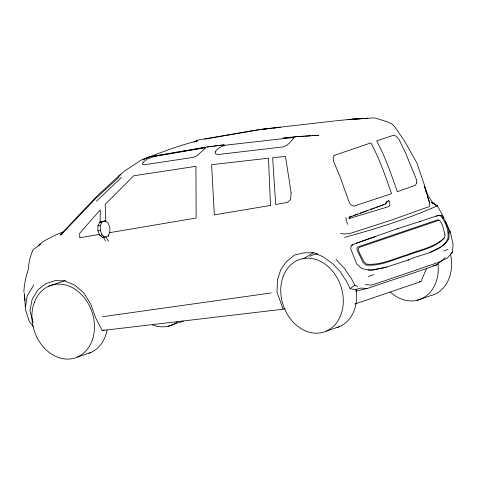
<?xml version="1.0" encoding="UTF-8"?>
<svg xmlns="http://www.w3.org/2000/svg" width="477" height="477" viewBox="0 0 477 477"><rect width="100%" height="100%" fill="white"/><g stroke="black" fill="none" stroke-linecap="round" stroke-linejoin="round"><path stroke-width="0.72" d="M97.904 230.844L97.928 225.895L99.717 222.234L105.125 220.833L108.046 222.956L109.841 227.386L109.823 232.436L107.993 236.175L105.059 237.17L102.531 237.272L99.663 235.191L97.904 230.844L100.337 230.618L102.132 235.048L105.059 237.17M100.337 230.618L100.355 225.567L102.185 221.829L105.125 220.833M100.176 222.449L100.236 209.88L79.647 233.319L79.772 237.731L99.389 234.404M23.85 292.085C24.196 284.203 25.883 276.38 28.495 268.945C28.537 262.231 30.528 255.773 33.092 249.626L40.694 244.319M441.666 260.621L447.104 258.266L452.482 252.178L453.102 244.665L450.449 232.275L445.148 221.614M435.972 216.2L438.78 215.538L440.653 215.842C445.87 222.145 449.197 231.005 447.796 239.233L445.584 242.936L441.332 246.621L430.224 252.273M419.647 221.632L436.944 215.813L439.752 215.151L441.624 215.455C446.716 221.799 450.169 230.629 448.768 238.846C440.474 252.768 421.245 253.758 407.889 260.192M425.019 188.403L424.327 186L429.747 203.119L429.401 206.511L391.486 220.07L349.498 233.641L343.762 233.98L340.578 233.396M349.641 218.532L349.915 217.011L385.792 203.989L387.664 201.228L388.88 200.847L389.727 201.717L389.882 205.05L388.85 206.559L348.92 218.609L349.194 217.089L349.915 217.011M354.81 304.04L420.863 281.609L426.676 268.253M33.843 284.99L27.147 295.937L25.263 308.893L29.246 321.462L33.426 326.471M385.07 204.067L386.942 201.306M121.128 174.552L118.946 175.84L119.011 177.098L95.68 198.51L60.734 235.107L60.358 234.809L96.855 196.238L118.946 175.84L124.688 170.927L141.305 160.081L148.305 157.016L208.371 146.695L223.981 144.805M445.154 257.502L441.231 261.444L384.516 280.84L371.511 285.115L365.251 284.632M443.95 238.357C434.207 248.445 419.366 250.538 406.845 255.535C393.447 259.446 379.972 266.643 365.632 264.956L363.033 262.469L356.939 249.698L357.04 247.939L358.173 246.853L437.969 219.76L438.935 220.135M96.432 201.222L121.414 177.468M355.431 291.161L366.998 288.567L425.263 269.004L436.717 264.89L440.986 260.913M351.072 245.792L352.032 244.999L357.046 242.948L375.709 236.497M352.902 244.647L350.983 246.233L350.78 249.107L356.826 264.151L361.661 268.426L366.658 269.678L372.585 269.91L386.287 267.138M450.926 253.382L452.482 252.178M38.136 245.47L44.826 240.551L55.499 235L63.656 231.744M285.222 308.506L283.147 309.209L277 292.276L277.542 279.421L280.792 269.636L286.343 261.742L294.518 255.028L303.7 252.846L313.532 252.715L322.899 256.656L332.254 263.393L339.928 271.216L346.284 280.965L350.064 288.537L354.936 285.3L357.726 286.403M60.358 234.809L61.414 234.153M303.253 258.838L313.89 252.44M444.009 217.804L437.385 205.837C407.447 219.026 376.025 228.823 344.472 237.391M194.157 141.979L198.51 139.964L258.576 129.649L334.294 120.979M194.383 142.033L197.532 140.715C178.774 145.861 160.344 152.33 142.414 159.878L146.242 158.334M440.653 215.842L441.624 215.455M442.626 217.971L443.598 217.584M448.308 233.14L449.28 232.758M443.723 250.997L448.076 249.346M370.599 209.361L374.737 207.847M376.114 207.346L380.247 205.831M381.624 205.325L383.693 204.567M349.885 216.838L351.96 216.093M354.029 215.348L357.482 214.101M360.248 213.106L364.392 211.615M365.77 211.114L367.845 210.369M397.967 228.501L356.176 243.3M102.531 237.272L103.682 236.884M48.857 286.158L62.189 281.633A38.255 30.373 71.2 0 1 65.504 280.446M33.175 322.422L29.95 310.688L32.15 299.222L37.945 289.801L45.881 283.666L55.219 280.607L64.759 280.935L75.056 285.27L83.857 293.063L90.737 304.171L95.591 317.676L102.138 330.525L104.189 329.828M168.131 326.226L181.463 321.695A38.255 30.373 71.2 0 0 183.49 321.134M77.495 357.029L90.833 352.497M416.964 300.301L430.296 295.776A38.255 30.373 71.2 0 0 450.503 254.211M326.328 331.104L339.666 326.578M386.12 267.263L408.807 259.822M397.043 228.871L420.619 221.245M368.178 276.475L374.004 274.669M204.711 139.129L259.399 129.732M433.098 265.695L436.717 264.89M371.714 270.262L385.416 267.49M151.626 156.671L153.093 156.42M154.56 156.17L161.148 155.037M162.615 154.781L164.082 154.53M165.543 154.28L167.01 154.029M168.476 153.779L172.137 153.147M173.604 152.896L175.065 152.646M176.532 152.39L177.999 152.139M179.465 151.889L180.926 151.638M182.393 151.382L186.054 150.756M187.521 150.505L188.987 150.249M190.448 149.999L191.915 149.748M193.382 149.498L202.904 147.858M204.365 147.608L205.831 147.357M207.298 147.107L208.765 146.856M109.805 232.639L196.154 218.025L195.934 166.33L133.727 175.792L105.184 204.412L105.751 221.423M99.717 222.234L102.185 221.829M279.301 127.222L272.999 128.045M102.662 316.692L271.21 292.932M97.928 225.895L100.355 225.567M261.378 129.47L271.455 128.224M261.545 129.47L271.568 128.224M272.916 128.051L280.404 127.383M210.202 146.642L212.331 146.385M213.756 146.212L216.594 145.867M218.013 145.7L224.399 144.925M283.147 309.209L102.138 330.525M335.033 120.902L347.894 119.59M282.939 138.086L297.869 136.505L318.749 135.307L312.167 135.718M284.059 138.121L287.613 137.746M289.038 137.597L291.882 137.293M293.301 137.143L296.145 136.839M297.57 136.69L303.384 136.267M388.159 200.924L388.88 200.847M419.384 281.764L420.863 281.609M348.598 119.518L374.564 117.897L386.984 121.671L392.058 124.086L394.562 126.572L404.633 141.198L416.88 162.973L427.827 195.123L432.162 201.908L437.2 206.022M349.367 119.488L367.833 118.224L348.067 119.459M304.845 136.178L310.7 135.808M99.663 235.191L102.132 235.048M351.424 119.232L354.25 119.19M262.696 129.297L264.073 129.285M368.011 270.119L370.975 270.232M366.998 288.567L361.089 288.048L354.411 289.742L350.064 288.537M437.385 205.837L431.482 202.481L436.628 205.665M336.052 259.464L344.358 268.307L351.65 279.111L354.936 285.3M449.644 231.095L450.449 232.275M105.811 236.92L108.583 241.273M103.396 236.997L105.375 240.903M108.088 235.078L108.535 236.3M427.165 195.844L429.747 203.119M425.192 189.005L426.378 193.107M345.908 217.423L347.459 224.363M24.22 293.009L25.078 300.629M24.357 294.971L25.329 306.955M177.665 321.653A38.255 30.373 71.2 0 1 152.646 324.98M309.764 256.316A38.255 30.373 71.2 0 1 317.837 253.818M356.086 289.479A38.255 30.373 71.2 0 1 337.036 327.562M437.993 263.787A38.255 30.373 71.2 0 1 423.91 297.505A38.255 30.373 71.2 0 1 390.413 292.133M107.086 330.036A38.255 30.373 71.2 0 1 88.877 353.266M444.987 234.678L444.606 237.719C434.642 247.384 420.118 249.632 407.662 254.605C394.306 258.522 380.962 265.367 366.694 264.18L364.237 262.1L360.135 254.468L358.233 249.948L358.364 248.308L359.503 247.277L438.804 220.35L439.764 220.672L440.724 221.936L442.853 226.378L444.987 234.678M291.107 192.613L290.553 199.678L287.124 202.516L275.712 204.454L272.629 157.768L285.484 156.426L291.107 192.613M215.783 151.06L215.121 153.481L217.548 154.572L283.094 146.922L286.683 145.431L289.682 142.879L293.933 137.913L291.68 137.698L226.945 145.002C222.676 145.688 218.406 147.476 215.783 151.06M143.112 162.275L142.39 164.195L144.519 164.744L193.429 157.344L197.245 155.538L205.444 148.055L203.423 148.037L154.232 156.48L147.626 158.823L143.112 162.275M334.156 155.424L333.113 157.798L333.632 161.542L339.839 176.132L349.349 202.838L351.09 205.056L353.982 206.13L391.563 193.644C385.523 176.412 379.579 159.014 370.915 142.885L334.156 155.424M416.719 182.774L415.419 185.267L397.311 191.653C391.283 174.415 385.333 157.016 376.675 140.888L393.907 135.134L396.28 136.344L398.981 139.35L405.867 153.707L416.612 179.996L416.719 182.774M270.507 205.438L214.328 214.883L211.597 164.696L268.473 158.197L270.507 205.438M283.165 276.451A38.255 30.373 71.2 0 0 315.953 333.184A38.255 30.373 71.2 0 0 336.905 277.381A38.255 30.373 71.2 0 0 283.165 276.451M34.332 302.37A38.255 30.373 71.2 0 0 67.12 359.103A38.255 30.373 71.2 0 0 88.072 303.3A38.255 30.373 71.2 0 0 34.332 302.37"/></g></svg>
